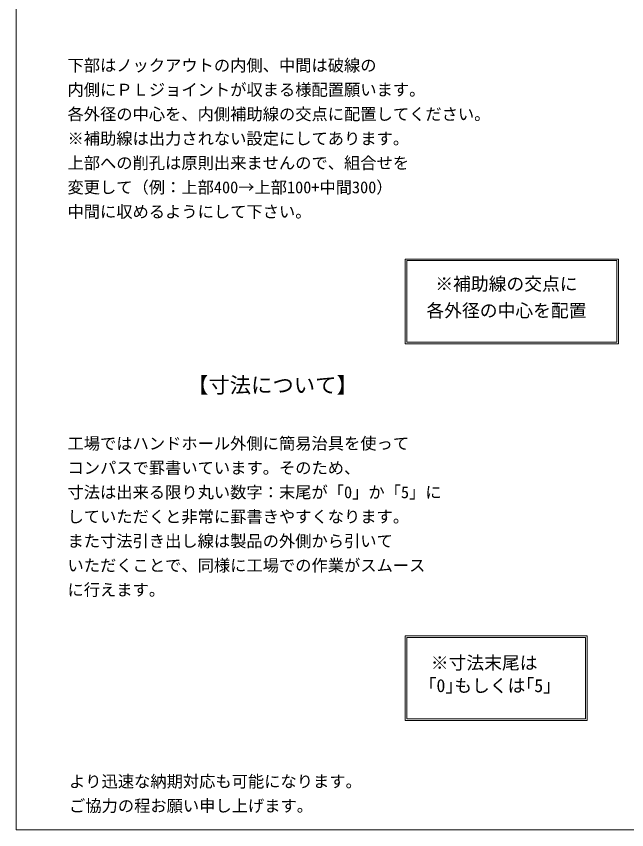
# Model space of a CAD drawing. Units: millimetres, scale not verified. Extents: x -4890 to 18490, y -2275 to 2275.
# Drawn here: x -4890 to -2945, y -2000 to 593 of the extents above; entities that cross this region are included whole.
import ezdxf
from ezdxf.enums import TextEntityAlignment as Align

# ---------------------------------------------------------------- set-up
doc = ezdxf.new("R2010")
doc.units = ezdxf.units.MM
doc.header["$LTSCALE"] = 10
for name, color, linetype, lineweight in [('0-2_waku', 7, 'Continuous', 18), ('0-8_uchigawa', 6, 'Continuous', 18), ('0-D_文字１', 7, 'Continuous', 18)]:
    doc.layers.add(name, color=color, linetype=linetype, lineweight=lineweight)
doc.styles.add('ＭＳ ゴシック', font='')
doc.styles.get('ＭＳ ゴシック').set_extended_font_data('MS Gothic')

msp = doc.modelspace()

# ---------------------------------------------------------------- linework, layer by layer
at = {"layer": '0-2_waku'}
for p, q in [((-4890.32, 2274.52), (-4890.32, -2000.48)), ((-4890.32, -2000.48), (-1830.32, -2000.48)), ((-4890.32, -2000.48), (-1830.32, -2000.48)), ((-4890.32, -2000.48), (-1830.32, -2000.48)), ((-4890.32, -2000.48), (-1830.32, -2000.48))]:
    msp.add_line(p, q, dxfattribs=at)
at = {"layer": '0-8_uchigawa'}
for p, q in [((-3650.78, -450.97), (-3650.78, -180.97)), ((-3650.78, -180.97), (-2970.78, -180.97)), ((-2970.78, -450.97), (-2970.78, -180.97)), ((-3645.78, -445.97), (-3645.78, -185.97)), ((-3645.78, -185.97), (-2975.78, -185.97)), ((-2975.78, -445.97), (-2975.78, -185.97)), ((-3650.78, -450.97), (-2970.78, -450.97)), ((-3645.78, -445.97), (-2975.78, -445.97)), ((-3650.78, -1382.19), (-3070.78, -1382.19)), ((-3650.78, -1652.19), (-3650.78, -1382.19)), ((-3645.78, -1387.19), (-3075.78, -1387.19)), ((-3645.78, -1647.19), (-3645.78, -1387.19)), ((-3075.78, -1647.19), (-3075.78, -1387.19)), ((-3070.78, -1652.19), (-3070.78, -1382.19)), ((-3650.78, -1652.19), (-3070.78, -1652.19)), ((-3645.78, -1647.19), (-3075.78, -1647.19))]:
    msp.add_line(p, q, dxfattribs=at)

# ---------------------------------------------------------------- texts
at = {"layer": '0-D_文字１', "style": 'ＭＳ ゴシック'}
for s, height, p in [('下部はノックアウトの内側、中間は破線の', 38.01, (-4727.02, 405.99)), ('内側にＰＬジョイントが収まる様配置願います。', 38.01, (-4727.02, 328.23)), ('各外径の中心を、内側補助線の交点に配置してください。', 38.01, (-4727.02, 250.47)), ('※補助線は出力されない設定にしてあります。', 38.01, (-4727.02, 172.71)), ('上部への削孔は原則出来ませんので、組合せを', 38.01, (-4727.02, 94.95)), ('変更して（例：上部400→上部100+中間300）', 38.01, (-4727.02, 17.19)), ('中間に収めるようにして下さい。', 38.01, (-4727.02, -60.57)), (' ※補助線の交点に', 41.57, (-3583.05, -293.53)), ('各外径の中心を配置', 41.57, (-3583.05, -378.58)), ('【寸法について】', 49.88, (-4345.97, -622.81)), ('工場ではハンドホール外側に簡易治具を使って', 38.01, (-4727.02, -799.44)), ('コンパスで罫書いています。そのため、', 38.01, (-4727.02, -877.2)), ('寸法は出来る限り丸い数字：末尾が「0」か「5」に', 38.01, (-4727.02, -954.96)), ('していただくと非常に罫書きやすくなります。', 38.01, (-4727.02, -1032.72)), ('また寸法引き出し線は製品の外側から引いて', 38.01, (-4727.02, -1110.48)), ('いただくことで、同様に工場での作業がスムース', 38.01, (-4727.02, -1188.24)), ('に行えます。', 38.01, (-4727.02, -1266)), ('※寸法末尾は', 41.57, (-3569.04, -1501.54)), ('「0｣もしくは｢5｣', 41.57, (-3607.73, -1574.26)), ('より迅速な納期対応も可能になります。\u3000', 38.01, (-4722.17, -1876.9)), ('ご協力の程お願い申し上げます。', 38.01, (-4722.17, -1954.66))]:
    msp.add_text(s, height=height, dxfattribs=at).set_placement(p, align=Align.BOTTOM_LEFT)

doc.saveas('drawing.dxf')
